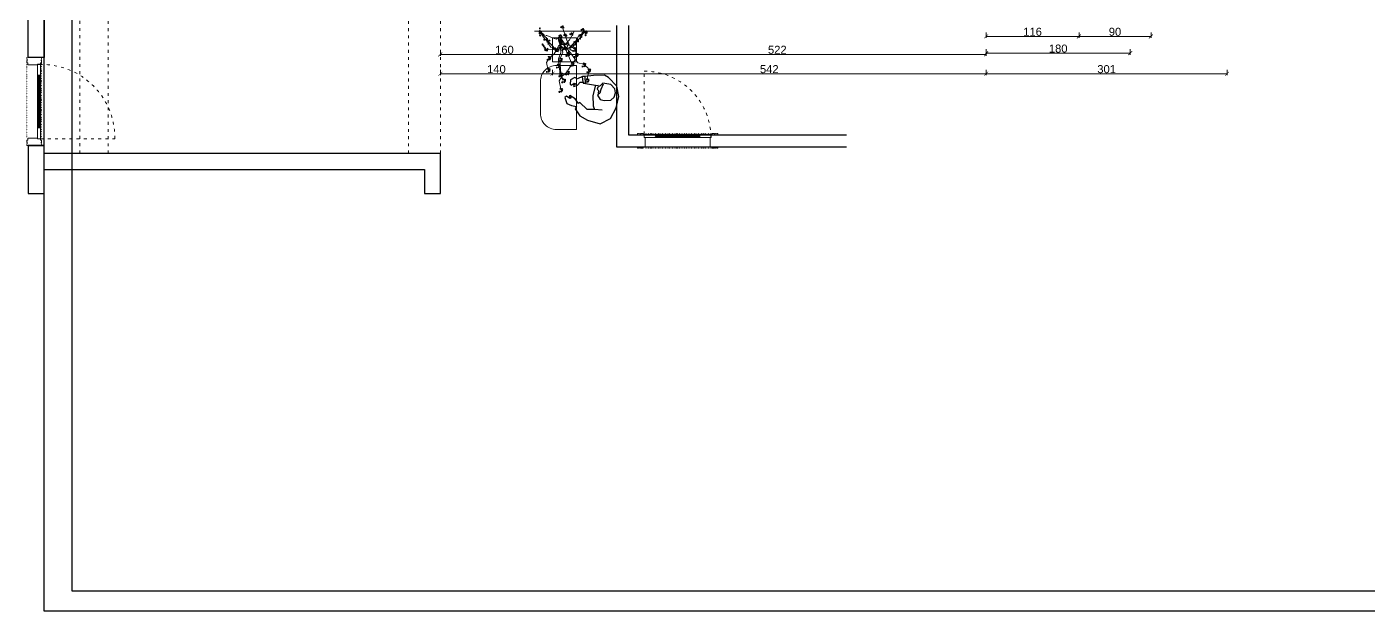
# Model space of a CAD drawing. Header units: inches. Extents: x -48537 to -45698, y 42532 to 44572.
# Drawn here: x -48489 to -46813, y 42532 to 43263 of the extents above; entities that cross this region are included whole.
import ezdxf

# ---------------------------------------------------------------- set-up
doc = ezdxf.new("R2010")
doc.units = ezdxf.units.IN
doc.linetypes.add('ACAD_ISO03W100', pattern=[30, 12, -18])
doc.linetypes.add('DOT', pattern=[6.35, 0, -6.35])
for name, color, linetype, lineweight in [('A-DUVAR 0.50', 40, 'Continuous', 50), ('A-KAPI A DOGR 0.09', 135, 'Continuous', 9), ('A-KAPI A DOGR 0.13', 73, 'Continuous', 13), ('A-KAPI A DOGR 0.20', 46, 'Continuous', 20), ('A-KAPI NOKT', 35, 'DOT', 9), ('Auto-AhsapMobilya', 34, 'Continuous', 20), ('Auto-Duvar', 193, 'Continuous', 25), ('Auto-Silik', 251, 'Continuous', 5), ('Auto-Silik_Cizgiler', 47, 'Continuous', 9), ('Auto-SilikCizgiler', 251, 'Continuous', 9), ('Auto-Tefris', 32, 'Continuous', 9), ('Auto-Yazi', 7, 'Continuous', 20)]:
    doc.layers.add(name, color=color, linetype=linetype, lineweight=lineweight)
doc.layers.add('S2000-025 Antet', color=7, linetype='Continuous')
doc.layers.add('tefriş - ince', color=9, linetype='Continuous')
doc.styles.get("Standard").update_dxf_attribs({"font": 'arial.ttf'})
doc.linetypes.add('BATTING', pattern='A,0.00254,-2.54,[134,ltypeshp.shx,S=2.54,R=0,X=-2.54,Y=0],-5.08,[134,ltypeshp.shx,S=2.54,R=180,X=2.54,Y=0],-2.54', length=10.16254)
doc.dimstyles.new('ölçü 1_50', dxfattribs={"dimtxt": 10, "dimasz": 5, "dimexe": 2, "dimexo": 5, "dimtad": 1, "dimdec": 0, "dimtxsty": 'Standard', "dimblk": 'ARCHTICK', "dimcen": 2.5, "dimclrd": 256, "dimclre": 256, "dimclrt": 256, "dimadec": 0, "dimazin": 0, "dimtfac": 1, "dimtdec": 0, "dimtmove": 0, "dimatfit": 3, "dimldrblk": 'ARCHTICK', "dimfxl": 1, "dimlwd": -1, "dimlwe": -1, "dimarcsym": 0})

# ---------------------------------------------------------------- blocks, each defined once
blk = doc.blocks.new('39')
at = {"layer": 'Auto-SilikCizgiler'}
for p, q in [((-12, 0), (-9, 0)), ((-11, 10), (-11, 7)), ((-10, 7), (-11, 10)), ((-11, 7), (-10, 5)), ((-5, 5), (-10, 7)), ((-10, 5), (-8, 4)), ((-9, 0), (-6, 0)), ((-8, 4), (-7, 4)), ((-7, 4), (-6, 2)), ((0, 0), (-7, -2)), ((-6, 10), (-5, 9)), ((-4, 10), (-6, 10)), ((-6, 2), (-4, 0)), ((-6, 0), (0, 0)), ((-5, 9), (-4, 7)), ((-3, 1), (-5, 5)), ((0, 0), (-5, -1)), ((-3, 8), (-4, 10)), ((-4, 7), (-3, 4)), ((-4, 0), (0, 0)), ((-2, 4), (-3, 8)), ((-3, 4), (0, 0)), ((0, 0), (-3, 1)), ((-3, -1), (0, 0)), ((0, 0), (-2, 4)), ((1, 15), (-1, 13)), ((-1, 13), (-1, 10)), ((-1, 10), (-1, 5)), ((-1, 5), (0, 2)), ((0, 0), (-1, -2)), ((0, 10), (1, 12)), ((1, 9), (0, 10)), ((7, 2), (0, 0)), ((0, 0), (4, 2)), ((0, 2), (0, 0)), ((0, 0), (2, 2)), ((6, -1), (0, 0)), ((0, 0), (6, 0)), ((0, 0), (1, -3)), ((0, -3), (0, 0)), ((1, 12), (1, 15)), ((2, 6), (1, 9)), ((2, 2), (2, 6)), ((4, 2), (6, 5)), ((6, 5), (8, 7)), ((6, 0), (10, 2)), ((9, 0), (6, -1)), ((10, 4), (7, 2)), ((8, 7), (10, 7)), ((13, 0), (9, 0)), ((10, 7), (10, 6)), ((10, 6), (10, 4)), ((10, 2), (14, 2)), ((15, 2), (13, 0)), ((14, 2), (15, 2)), ((-12, -6), (-13, -8)), ((-13, -8), (-11, -7)), ((-13, -8), (-13, -8)), ((-10, -1), (-12, 0)), ((-10, -4), (-12, -6)), ((-11, -7), (-7, -6)), ((-5, -1), (-10, -1)), ((-7, -2), (-10, -3)), ((-10, -3), (-10, -4)), ((-7, -6), (-6, -4)), ((-7, -13), (-6, -10)), ((-6, -12), (-7, -13)), ((-6, -4), (-3, -1)), ((-5, -5), (-6, -6)), ((-6, -6), (-5, -6)), ((-6, -10), (-5, -8)), ((-5, -10), (-6, -12)), ((-2, -3), (-5, -5)), ((-5, -6), (-2, -5)), ((-5, -8), (-3, -6)), ((-2, -8), (-5, -10)), ((-3, -6), (-1, -5)), ((-1, -2), (-2, -3)), ((-2, -5), (-1, -4)), ((1, -5), (-2, -8)), ((-1, -5), (1, -3)), ((-1, -4), (0, -3)), ((0, -1), (3, -3)), ((1, -3), (0, -1)), ((1, -3), (1, -5)), ((2, -6), (1, -4)), ((3, -9), (2, -6)), ((3, -3), (5, -6)), ((4, -11), (3, -9)), ((6, -13), (4, -11)), ((5, -6), (6, -10)), ((6, -10), (6, -13))]:
    blk.add_line(p, q, dxfattribs=at)
blk = doc.blocks.new('KJKJK')
at = {"layer": 'Auto-Silik_Cizgiler', "elevation": -25.3}
for points in [[(45042.7, -37852.1), (45047.8, -37872.8), (45058.6, -37880.2), (45075.2, -37884.5), (45088.8, -37894), (45096, -37899.8), (45097.3, -37955.6), (45105.9, -37922.4), (45107.7, -37912), (45111.7, -37894.8), (45122.8, -37885.2), (45129.3, -37871.5), (45127.4, -37861.8), (45123.5, -37856.5), (45118.1, -37850.2), (45116, -37845.9), (45111, -37843.9)], [(45091.5, -37955.8), (45087.9, -37935.9), (45072.3, -37922.2), (45059.4, -37887.7), (45057.8, -37870.1), (45055.9, -37885.8), (45057.3, -37887.9), (45067, -37919.4), (45070, -37925.2), (45082.6, -37937.5), (45086, -37947.9), (45089.5, -37954.9), (45089.8, -37965.9), (45091, -37970.8), (45091.8, -37972.5), (45094.3, -37976.3)], [(45033, -37909.6), (45038.2, -37930.2), (45048.9, -37937.6), (45065.5, -37941.9), (45079.1, -37951.5), (45086.3, -37957.2), (45098.3, -37936.6), (45096.2, -37979.8), (45098, -37969.5), (45102, -37952.2), (45113.1, -37942.7), (45119.6, -37928.9), (45117.7, -37919.2), (45113.8, -37913.9), (45108.4, -37907.7), (45106.3, -37903.3), (45101.3, -37901.3)], [(45047.9, -37977.5), (45051.4, -37961.3), (45070.5, -37950.7), (45070.3, -37953.8), (45068.2, -37958.3), (45065.1, -37961.5), (45063.8, -37967.7), (45063, -37972.1), (45062.9, -37978.6), (45059.9, -37988.7), (45056.6, -38006.4), (45054.6, -38009.4), (45056.8, -38009.3), (45057.7, -38007.1), (45058.1, -38005.6), (45058.9, -38004.5), (45060.4, -37999), (45060.6, -37996.6), (45064.8, -37988.5), (45064.8, -37982.7), (45066.2, -37974.3), (45070.1, -37962.9), (45071.8, -37957.3), (45074, -37952.7), (45074.8, -37951.7), (45076, -37949.7), (45077.5, -37948.5), (45079.9, -37946.9), (45085.3, -37943.2), (45089.8, -37941.3), (45095.5, -37941.4), (45097.8, -37942.2), (45101.9, -37940.4), (45102.8, -37941.4), (45106, -37947.3), (45109.6, -37947.6), (45113.4, -37992.2)], [(45092.6, -37975.7), (45095.3, -37975.1), (45097, -37975.3), (45098.3, -37975.2), (45093.9, -37974.8), (45089.3, -37974.5), (45086.9, -37974.3), (45082.1, -37978.1), (45068.2, -37993.7), (45066, -37994.6)]]:
    blk.add_lwpolyline(points, dxfattribs=at)
at = {"layer": 'Auto-Silik_Cizgiler'}
blk.add_lwpolyline([(45118.8, -37924.7), (45113.4, -37927.7), (45109.5, -37932.3), (45107, -37935.6), (45109.5, -37937.4), (45114.3, -37938.5), (45118.7, -37938.2), (45124.4, -37941.1), (45128.3, -37943.2), (45133.5, -37947.2), (45143.2, -37951.2), (45159, -37959.8), (45162.7, -37960.1), (45161.2, -37961.8), (45158.9, -37961.1), (45157.5, -37960.5), (45156.1, -37960.4), (45150.8, -37958.1), (45148.9, -37956.8), (45139.9, -37954.9), (45135.4, -37951.2), (45128, -37947), (45116.6, -37942.9), (45111.3, -37940.8), (45106.3, -37939.5), (45105.1, -37939.6), (45102.7, -37939.2), (45100.9, -37939.6), (45098.1, -37940.5), (45091.8, -37942.4), (45092.5, -37947.5), (45090.4, -37952.5), (45088.7, -37955.9), (45089.8, -37957.8), (45088.1, -37958.7), (45102, -37952.2), (45117.1, -37958), (45137, -37973.1)], dxfattribs=at)
at = {"layer": 'Auto-Silik_Cizgiler', "xscale": 0.1296, "yscale": 0.1296, "zscale": 0.1296}
for p, rotation in [((45035.8, -37846.7), 356.7422745732944), ((45040.9, -37845.5), 356.7422745732944), ((45041.7, -37852.5), 356.7422745732944), ((45043.1, -37846.7), 356.7422745732944), ((45045, -37849.9), 356.7422745732944), ((45108.9, -37840.5, -25.3), 356.7422745732944), ((45114, -37839.3, -25.3), 356.7422745732944), ((45114.8, -37846.3, -25.3), 356.7422745732944), ((45116.2, -37840.5, -25.3), 356.7422745732944), ((45118.2, -37843.7, -25.3), 356.7422745732944), ((45052.8, -37883.5, -25.3), 356.7422745732944), ((45053.3, -37865.7, -25.3), 356.7422745732944), ((45057.9, -37882.3, -25.3), 356.7422745732944), ((45058.4, -37864.5, -25.3), 356.7422745732944), ((45059.2, -37871.5, -25.3), 356.7422745732944), ((45060, -37883.5, -25.3), 356.7422745732944), ((45060.5, -37865.7, -25.3), 356.7422745732944), ((45062, -37886.7, -25.3), 356.7422745732944), ((45062.5, -37868.9, -25.3), 356.7422745732944), ((45070.6, -37880.1, -25.3), 356.7422745732944), ((45075.8, -37878.9, -25.3), 356.7422745732944), ((45076.6, -37885.9, -25.3), 356.7422745732944), ((45077.9, -37880.1, -25.3), 356.7422745732944), ((45079.9, -37883.3, -25.3), 356.7422745732944), ((45118.2, -37880.9, -25.3), 356.7422745732944), ((45123.3, -37879.7, -25.3), 356.7422745732944), ((45123.8, -37862.3, -25.3), 356.7422745732944), ((45124.2, -37886.6, -25.3), 356.7422745732944), ((45125.5, -37880.9, -25.3), 356.7422745732944), ((45127.5, -37884, -25.3), 356.7422745732944), ((45128.9, -37861.1, -25.3), 356.7422745732944), ((45129.7, -37868, -25.3), 356.7422745732944), ((45131.1, -37862.3, -25.3), 356.7422745732944), ((45133, -37865.4, -25.3), 356.7422745732944), ((45028.4, -37907.4, -25.3), 356.7422745732944), ((45033.6, -37906.2, -25.3), 356.7422745732944), ((45034.4, -37913.1, -25.3), 356.7422745732944), ((45035.7, -37907.4, -25.3), 356.7422745732944), ((45037.7, -37910.5, -25.3), 356.7422745732944), ((45056.6, -37906.7, -25.3), 356.7422745732944), ((45058.7, -37889.3, -25.3), 356.7422745732944), ((45061.7, -37905.5, -25.3), 356.7422745732944), ((45062.5, -37912.4, -25.3), 356.7422745732944), ((45063.9, -37906.7, -25.3), 356.7422745732944), ((45065.8, -37909.9, -25.3), 356.7422745732944), ((45068.7, -37918.8, -25.3), 356.7422745732944), ((45073.9, -37917.6, -25.3), 356.7422745732944), ((45076, -37918.8, -25.3), 356.7422745732944), ((45078, -37921.9, -25.3), 356.7422745732944), ((45091.2, -37895.3, -25.3), 356.7422745732944), ((45096.4, -37894.1, -25.3), 356.7422745732944), ((45097.2, -37901, -25.3), 356.7422745732944), ((45097.2, -37922.2, -25.3), 356.7422745732944), ((45098.5, -37895.3, -25.3), 356.7422745732944), ((45100.5, -37898.4, -25.3), 356.7422745732944), ((45111.2, -37912.2, -25.3), 356.7422745732944), ((45116.3, -37911, -25.3), 356.7422745732944), ((45117.2, -37917.9, -25.3), 356.7422745732944), ((45118.5, -37912.2, -25.3), 356.7422745732944), ((45120.5, -37915.4, -25.3), 356.7422745732944), ((45043.8, -37935.2), 356.7422745732944), ((45048.9, -37934), 356.7422745732944), ((45049.7, -37941), 356.7422745732944), ((45051.1, -37935.2), 356.7422745732944), ((45052.9, -37957.7, -25.3), 86.66096350184166), ((45053, -37938.4), 356.7422745732944), ((45072.9, -37948.2, -25.3), 86.66096350184166), ((45072.9, -37953.7, -25.3), 86.66096350184166), ((45074.1, -37946, -25.3), 86.66096350184166), ((45074.1, -37953.3, -25.3), 86.66096350184166), ((45074.7, -37924.5, -25.3), 356.7422745732944), ((45077.2, -37944.1, -25.3), 86.66096350184166), ((45079.8, -37947.4, -25.3), 86.66096350184166), ((45084.5, -37950.8, -25.3), 86.66096350184166), ((45085.7, -37948.6, -25.3), 86.66096350184166), ((45089, -37953, -25.3), 57.80661504840518), ((45091.6, -37958.6, -25.3), 317.8832189276011), ((45092.1, -37923.4, -25.3), 356.7422745732944), ((45094.9, -37944.3, -25.3), 317.8832189276011), ((45098, -37929.1, -25.3), 356.7422745732944), ((45099.1, -37944.4, -25.3), 317.8832189276011), ((45099.6, -37940.7, -25.3), 317.8832189276011), ((45099.4, -37923.4, -25.3), 356.7422745732944), ((45101.3, -37926.5, -25.3), 356.7422745732944), ((45105.6, -37952.7, -25.3), 317.8832189276011), ((45109.7, -37952.7, -25.3), 317.8832189276011), ((45110.2, -37949, -25.3), 317.8832189276011), ((45113.4, -37927.9, -25.3), 356.7422745732944), ((45118.6, -37926.7, -25.3), 356.7422745732944), ((45119.4, -37933.7, -25.3), 356.7422745732944), ((45120.1, -37941.9, -25.3), 356.7422745732944), ((45120.7, -37927.9, -25.3), 356.7422745732944), ((45122.7, -37931.1, -25.3), 356.7422745732944), ((45125.2, -37940.7, -25.3), 356.7422745732944), ((45126, -37947.6, -25.3), 356.7422745732944), ((45127.3, -37941.9, -25.3), 356.7422745732944), ((45129.3, -37945, -25.3), 356.7422745732944), ((45135.6, -37945.2), 317.8832189276011), ((45136.1, -37951.2), 317.8832189276011), ((45136.6, -37947.5), 317.8832189276011), ((45143.6, -37949.6), 317.8832189276011), ((45144.6, -37957.8), 317.8832189276011), ((45148.3, -37951.9), 317.8832189276011), ((45148.8, -37957.8), 317.8832189276011), ((45149.2, -37954.1), 317.8832189276011), ((45160.1, -37951.7), 317.8832189276011), ((45163.2, -37955.2, -25.3), 356.7422745732944), ((45165.8, -37956.3), 317.8832189276011), ((45048.5, -37961.8, -25.3), 86.66096350184166), ((45048.5, -37976.7, -25.3), 86.66096350184166), ((45049.7, -37959.6, -25.3), 86.66096350184166), ((45049.7, -37966.9, -25.3), 86.66096350184166), ((45049.7, -37971.6, -25.3), 86.66096350184166), ((45055.4, -37961, -25.3), 86.66096350184166), ((45057.8, -37986.1, -25.3), 86.66096350184166), ((45063, -37977.6, -25.3), 86.66096350184166), ((45063.4, -37972.1, -25.3), 86.66096350184166), ((45064.8, -37984.9, -25.3), 86.66096350184166), ((45069.1, -37978.3, -25.3), 86.66096350184166), ((45091.6, -37960.5, -25.3), 96.66567069409844), ((45092.7, -37966.8, -25.3), 317.8832189276011), ((45092.4, -37962.2, -25.3), 356.7422745732944), ((45095.9, -37970.7, -25.3), 317.8832189276011), ((45095.7, -37959.6, -25.3), 356.7422745732944), ((45096.4, -37960.9, -25.3), 317.8832189276011), ((45096.8, -37966.9, -25.3), 317.8832189276011), ((45097, -37978.9, -25.3), 317.8832189276011), ((45097.3, -37963.2, -25.3), 317.8832189276011), ((45100.7, -37973, -25.3), 317.8832189276011), ((45101.2, -37979, -25.3), 317.8832189276011), ((45101.6, -37975.3, -25.3), 317.8832189276011), ((45109.6, -37975.1, -25.3), 317.8832189276011), ((45113.8, -37975.2, -25.3), 317.8832189276011), ((45114.2, -37971.5, -25.3), 317.8832189276011), ((45125.1, -37970.7), 317.8832189276011), ((45129.3, -37970.8), 317.8832189276011), ((45129.7, -37967.1), 317.8832189276011), ((45155.6, -37960.5, 25.3), 317.8832189276011), ((45156.7, -37968.7, 25.3), 317.8832189276011), ((45160.4, -37962.8, 25.3), 317.8832189276011), ((45160.9, -37968.8, 25.3), 317.8832189276011), ((45161.1, -37959.9), 317.8832189276011), ((45161.3, -37965.1, 25.3), 317.8832189276011), ((45165.3, -37960), 317.8832189276011), ((45052.6, -38000.5), 86.66096350184166), ((45053.7, -38006.2, -25.3), 86.66096350184166), ((45055.2, -38010.8, -25.3), 86.66096350184166), ((45056.8, -38011.5, -25.3), 86.66096350184166), ((45058.5, -38007.3, -25.3), 86.66096350184166), ((45059.8, -38017.6), 86.66096350184166), ((45060, -38001.2, -25.3), 86.66096350184166), ((45061.3, -37997.6, -25.3), 86.66096350184166), ((45111.5, -37997.4, -25.3), 317.8832189276011), ((45115.7, -37997.5, -25.3), 317.8832189276011), ((45116.1, -37993.8, -25.3), 317.8832189276011)]:
    blk.add_blockref('39', p, dxfattribs=dict(at, rotation=rotation))
blk = doc.blocks.new('KŞKLŞ')
at = {"layer": 'tefriş - ince'}
for p, q in [((25415.3, -39871.6), (25402.3, -39875.1)), ((25421.1, -39872.8), (25415.3, -39871.6)), ((25433.9, -39880.8), (25421.1, -39872.8)), ((25380.3, -39883.6), (25375.6, -39887.7)), ((25375.6, -39887.7), (25376.6, -39893.1)), ((25383.9, -39884.1), (25380.3, -39883.6)), ((25389.3, -39880), (25383.9, -39884.1)), ((25385.8, -39891.9), (25388.1, -39887.4)), ((25388.1, -39887.4), (25391.5, -39886.4)), ((25391.5, -39886.4), (25389.1, -39879.8)), ((25392.5, -39879), (25389.3, -39880)), ((25391.5, -39886.4), (25391.9, -39887.6)), ((25391.9, -39887.6), (25394.9, -39886.8)), ((25402.3, -39875.1), (25392.5, -39879)), ((25394.7, -39887), (25392.5, -39879.2)), ((25394.9, -39886.8), (25395.1, -39887.5)), ((25395.1, -39887.5), (25407.6, -39886.3)), ((25407.6, -39886.3), (25407.7, -39899.6)), ((25407.8, -39886.5), (25411.3, -39885.5)), ((25411.1, -39887.8), (25410.9, -39890.5)), ((25410.9, -39890.5), (25412.9, -39891.9)), ((25413.4, -39885.8), (25411.1, -39887.8)), ((25415.8, -39881.6), (25413.4, -39885.8)), ((25416.6, -39882.9), (25415.2, -39889.8)), ((25415.2, -39889.8), (25415.5, -39894.7)), ((25426, -39880.8), (25415.8, -39881.6)), ((25432.1, -39884.7), (25426, -39880.8)), ((25434.1, -39889.5), (25432.1, -39884.7)), ((25433.7, -39894.9), (25434.1, -39889.5)), ((25439.3, -39892.8), (25433.9, -39880.8)), ((25376.6, -39893.1), (25378.3, -39893.9)), ((25378.3, -39893.9), (25381.1, -39890.7)), ((25379.7, -39906.9), (25379.3, -39908.3)), ((25387.3, -39909.1), (25379.7, -39906.9)), ((25381.1, -39890.7), (25383.4, -39890.8)), ((25383.4, -39890.8), (25381.1, -39893.4)), ((25381.1, -39893.4), (25381.8, -39894.5)), ((25381.8, -39894.5), (25385.8, -39891.9)), ((25407.7, -39899.6), (25411, -39912.1)), ((25412.9, -39891.9), (25413.3, -39895.6)), ((25414.1, -39896.1), (25413.1, -39897.9)), ((25413.1, -39897.9), (25417.9, -39902.3)), ((25415.5, -39894.7), (25414.1, -39896.1)), ((25417.9, -39902.3), (25422.8, -39902)), ((25422.8, -39902), (25430.8, -39899.6)), ((25430.8, -39899.6), (25433.7, -39894.9)), ((25435.9, -39922), (25439.6, -39907.2)), ((25439.6, -39907.2), (25439.3, -39892.8)), ((25375.7, -39908.5), (25374.5, -39910.9)), ((25374.5, -39910.9), (25378.7, -39917.2)), ((25380.5, -39910.3), (25375.7, -39908.5)), ((25378.7, -39917.2), (25385, -39918.5)), ((25379.3, -39908.3), (25382, -39909)), ((25382, -39909), (25380.5, -39910.3)), ((25385, -39918.5), (25391.3, -39917.9)), ((25392.7, -39913.6), (25387.3, -39909.1)), ((25391.3, -39917.9), (25390.3, -39921.2)), ((25390.3, -39921.2), (25398.4, -39928.4)), ((25393.9, -39912.2), (25392.7, -39913.6)), ((25405.1, -39918.3), (25393.9, -39912.2)), ((25413.9, -39916), (25405.1, -39918.3)), ((25411, -39912.1), (25413.9, -39916)), ((25413.9, -39915.7), (25423.2, -39914.3)), ((25425.1, -39931.6), (25435.9, -39922)), ((25398.4, -39928.4), (25408.6, -39931.2)), ((25408.6, -39931.2), (25425.1, -39931.6))]:
    blk.add_line(p, q, dxfattribs=at)
blk = doc.blocks.new('hjuk6')
at = {"layer": 'A-KAPI A DOGR 0.09'}
for points in [[(-35176.8, 66985.2), (-35116.8, 66985.2)], [(-35176.8, 66981.2), (-35116.4, 66981.2)]]:
    blk.add_lwpolyline(points, dxfattribs=at)
at = {"layer": 'A-KAPI A DOGR 0.13'}
for points in [[(-35175.3, 66985.2), (-35186.8, 66985.2), (-35186.8, 66981.2), (-35175.3, 66981.2)], [(-35169.2, 66983.8), (-35169.2, 66983.6), (-35173.2, 66983.6)], [(-35169.2, 66982.5), (-35169.2, 66982.7), (-35173.2, 66982.7)], [(-35121.6, 66983.6), (-35121.6, 66983.8), (-35169.2, 66983.8)], [(-35121.6, 66982.7), (-35121.6, 66982.5), (-35169.2, 66982.5)], [(-35117.6, 66983.6), (-35121.6, 66983.6)], [(-35117.6, 66982.7), (-35121.6, 66982.7)], [(-35115.5, 66985.2), (-35103.7, 66985.2), (-35103.7, 66981.2), (-35115.5, 66981.2)]]:
    blk.add_lwpolyline(points, dxfattribs=at)
for points in [[(-35175.3, 66985.2, -0.358492), (-35175, 66985, 0.345519), (-35174.4, 66984.9, -0.39009), (-35173.7, 66984.7, 0.249206), (-35173.5, 66984.5, -0.02009), (-35173.5, 66984.5)], [(-35175.3, 66981.2, 0.358492), (-35175, 66981.3, -0.345519), (-35174.4, 66981.4, 0.39009), (-35173.7, 66981.7, -0.249206), (-35173.5, 66981.8, 0.02009), (-35173.5, 66981.8)], [(-35173.5, 66984.5, -0.367275), (-35173.3, 66984.4, -0.496975)], [(-35173.5, 66981.8, 0.367275), (-35173.3, 66982, 0.496975)], [(-35173.3, 66984.4), (-35173.3, 66983.7, 0.512658), (-35173.2, 66983.6)], [(-35173.3, 66982), (-35173.3, 66982.6, -0.512658), (-35173.2, 66982.7)], [(-35117.5, 66984.4), (-35117.5, 66983.7, -0.512658), (-35117.6, 66983.6)], [(-35117.5, 66982), (-35117.5, 66982.6, 0.512658), (-35117.6, 66982.7)], [(-35117.3, 66984.5, 0.367275), (-35117.5, 66984.4, 0.496975)], [(-35117.3, 66981.8, -0.367275), (-35117.5, 66982, -0.496975)], [(-35115.5, 66985.2, 0.358492), (-35115.8, 66985, -0.345519), (-35116.4, 66984.9, 0.39009), (-35117.1, 66984.7, -0.249206), (-35117.3, 66984.5, 0.02009), (-35117.3, 66984.5)], [(-35115.5, 66981.2, -0.358492), (-35115.8, 66981.3, 0.345519), (-35116.4, 66981.4, -0.39009), (-35117.1, 66981.7, 0.249206), (-35117.3, 66981.8, -0.02009), (-35117.3, 66981.8)]]:
    blk.add_lwpolyline(points, format="xyb", dxfattribs=at)
at = {"layer": 'A-KAPI A DOGR 0.20'}
for points in [[(-35195.4, 66986.2, -0.441019), (-35195.3, 66986.3), (-35194.4, 66986.3, -0.237138), (-35194.2, 66986.3, 0.374201), (-35192.5, 66986.2, -0.132642), (-35192.4, 66986.2), (-35192.3, 66986.2, -0.41446), (-35192.2, 66986.2, 0.383371), (-35192, 66985.9, 0.155896), (-35191.7, 66985.9, 0.0157), (-35191.3, 66986.1, -0.035668), (-35190.7, 66986.4, -0.075404), (-35190.5, 66986.4, -0.050432), (-35188.6, 66986.2, -0.285097), (-35188.6, 66986.2)], [(-35095.4, 66986.2, 0.441019), (-35095.5, 66986.3), (-35096.4, 66986.3, 0.237138), (-35096.6, 66986.3, -0.374201), (-35098.3, 66986.2, 0.132642), (-35098.4, 66986.2), (-35098.5, 66986.2, 0.41446), (-35098.6, 66986.2, -0.383371), (-35098.7, 66985.9, -0.155896), (-35099.1, 66985.9, -0.0157), (-35099.5, 66986.1, 0.035668), (-35100.1, 66986.4, 0.075404), (-35100.2, 66986.4, 0.050432), (-35102.1, 66986.2, 0.285097), (-35102.2, 66986.2)], [(-35195.4, 66968.2, 0.441019), (-35195.3, 66968), (-35194.4, 66968, 0.237138), (-35194.2, 66968.1, -0.374201), (-35192.5, 66968.2, 0.132642), (-35192.4, 66968.1), (-35192.3, 66968.1, 0.41446), (-35192.2, 66968.2, -0.383371), (-35192, 66968.5, -0.155896), (-35191.7, 66968.4, -0.0157), (-35191.3, 66968.2, 0.035668), (-35190.7, 66968, 0.075404), (-35190.5, 66967.9, 0.050432), (-35188.6, 66968.2, 0.285097), (-35188.6, 66968.2)], [(-35095.4, 66968.2, -0.441019), (-35095.5, 66968), (-35096.4, 66968, -0.237138), (-35096.6, 66968.1, 0.374201), (-35098.3, 66968.2, -0.132642), (-35098.4, 66968.1), (-35098.5, 66968.1, -0.41446), (-35098.6, 66968.2, 0.383371), (-35098.7, 66968.5, 0.155896), (-35099.1, 66968.4, 0.0157), (-35099.5, 66968.2, -0.035668), (-35100.1, 66968, -0.075404), (-35100.2, 66967.9, -0.050432), (-35102.1, 66968.2, -0.285097), (-35102.2, 66968.2)]]:
    blk.add_lwpolyline(points, format="xyb", dxfattribs=at)
for points in [[(-35195.4, 66986.2), (-35195.4, 66984.7)], [(-35188.6, 66968.2), (-35188.6, 66969.2), (-35186.1, 66969.2), (-35186.1, 66981.2), (-35187.1, 66981.2), (-35187.1, 66985.2), (-35188.6, 66985.2), (-35188.6, 66986.2)], [(-35102.2, 66968.2), (-35102.2, 66969.2), (-35104.7, 66969.2), (-35104.7, 66981.2), (-35103.7, 66981.2), (-35103.7, 66985.2), (-35102.2, 66985.2), (-35102.2, 66986.2)], [(-35095.4, 66986.2), (-35095.4, 66984.7)], [(-35195.4, 66968.2), (-35195.4, 66969.7)], [(-35095.4, 66968.2), (-35095.4, 66969.7)]]:
    blk.add_lwpolyline(points, dxfattribs=at)
at = {"layer": 'A-KAPI NOKT', "linetype": 'ACAD_ISO03W100', "ltscale": 0.3}
blk.add_line((-35103.7, 66985.2), (-35103.7, 67064.3), dxfattribs=at)
at = {"layer": 'A-KAPI NOKT', "ltscale": 0.09}
for points in [[(-35187.8, 66986.2), (-35105, 66986.2)], [(-35187.8, 66968.2), (-35105, 66968.2)]]:
    blk.add_lwpolyline(points, dxfattribs=at)
at = {"layer": 'A-KAPI NOKT', "linetype": 'ACAD_ISO03W100', "ltscale": 0.3}
blk.add_arc((-35103.6, 66981), 83.3, 90.048, 177.1277, dxfattribs=at)
blk = doc.blocks.new('_ARCHTICK')
at = {"color": 0, "linetype": 'ByBlock', "const_width": 0.15}
blk.add_lwpolyline([(-0.5, -0.5), (0.5, 0.5)], dxfattribs=at)
blk = doc.blocks.new('*D40')
at = {"layer": 'Auto-AhsapMobilya', "transparency": 16777216}
for p, q in [((-47290.7, 43209.3), (-47290.7, 43202.3)), ((-46989.7, 43209.3), (-46989.7, 43202.3)), ((-47290.7, 43204.3), (-46989.7, 43204.3))]:
    blk.add_line(p, q, dxfattribs=at)
at = {"layer": 'DEFPOINTS', "color": 0, "linetype": 'Continuous', "transparency": 16777216}
for p in [(-47290.7, 43253.7), (-46989.7, 43253.7), (-46989.7, 43204.3)]:
    blk.add_point(p, dxfattribs=at)
at = {"layer": 'Auto-AhsapMobilya', "linetype": 'Continuous', "transparency": 16777216, "xscale": 5, "yscale": 5, "zscale": 5, "rotation": 180}
blk.add_blockref('_ARCHTICK', (-47290.7, 43204.3), dxfattribs=at)
at = {"layer": 'Auto-AhsapMobilya', "linetype": 'Continuous', "transparency": 16777216, "xscale": 5, "yscale": 5, "zscale": 5}
blk.add_blockref('_ARCHTICK', (-46989.7, 43204.3), dxfattribs=at)
at = {"layer": 'Auto-AhsapMobilya', "linetype": 'Continuous', "transparency": 16777216, "insert": (-47140.2, 43210), "char_height": 10, "attachment_point": 5}
blk.add_mtext('301', dxfattribs=at)
blk = doc.blocks.new('*D32')
at = {"layer": 'Auto-AhsapMobilya', "transparency": 16777216}
for p, q in [((-47290.7, 43235), (-47290.7, 43228)), ((-47290.7, 43230), (-47110.7, 43230)), ((-47110.7, 43235), (-47110.7, 43228))]:
    blk.add_line(p, q, dxfattribs=at)
at = {"layer": 'DEFPOINTS', "color": 0, "linetype": 'Continuous', "transparency": 16777216}
for p in [(-47290.7, 43258.4), (-47110.7, 43258.4), (-47110.7, 43230)]:
    blk.add_point(p, dxfattribs=at)
at = {"layer": 'Auto-AhsapMobilya', "linetype": 'Continuous', "transparency": 16777216, "xscale": 5, "yscale": 5, "zscale": 5, "rotation": 180}
blk.add_blockref('_ARCHTICK', (-47290.7, 43230), dxfattribs=at)
at = {"layer": 'Auto-AhsapMobilya', "linetype": 'Continuous', "transparency": 16777216, "xscale": 5, "yscale": 5, "zscale": 5}
blk.add_blockref('_ARCHTICK', (-47110.7, 43230), dxfattribs=at)
at = {"layer": 'Auto-AhsapMobilya', "linetype": 'Continuous', "transparency": 16777216, "insert": (-47200.7, 43235.7), "char_height": 10, "attachment_point": 5}
blk.add_mtext('180', dxfattribs=at)
blk = doc.blocks.new('*D33')
at = {"layer": 'Auto-AhsapMobilya', "transparency": 16777216}
for p, q in [((-47290.7, 43256), (-47290.7, 43249)), ((-47290.7, 43251), (-47174.7, 43251)), ((-47174.7, 43256), (-47174.7, 43249))]:
    blk.add_line(p, q, dxfattribs=at)
at = {"layer": 'DEFPOINTS', "color": 0, "linetype": 'Continuous', "transparency": 16777216}
for p in [(-47290.7, 43267.3), (-47174.7, 43267.3), (-47174.7, 43251)]:
    blk.add_point(p, dxfattribs=at)
at = {"layer": 'Auto-AhsapMobilya', "linetype": 'Continuous', "transparency": 16777216, "xscale": 5, "yscale": 5, "zscale": 5, "rotation": 180}
blk.add_blockref('_ARCHTICK', (-47290.7, 43251), dxfattribs=at)
at = {"layer": 'Auto-AhsapMobilya', "linetype": 'Continuous', "transparency": 16777216, "xscale": 5, "yscale": 5, "zscale": 5}
blk.add_blockref('_ARCHTICK', (-47174.7, 43251), dxfattribs=at)
at = {"layer": 'Auto-AhsapMobilya', "linetype": 'Continuous', "transparency": 16777216, "insert": (-47232.7, 43256.7), "char_height": 10, "attachment_point": 5}
blk.add_mtext('116', dxfattribs=at)
blk = doc.blocks.new('*D34')
at = {"layer": 'Auto-AhsapMobilya', "transparency": 16777216}
for p, q in [((-47174.7, 43256), (-47174.7, 43249)), ((-47174.7, 43251), (-47084.7, 43251)), ((-47084.7, 43256), (-47084.7, 43249))]:
    blk.add_line(p, q, dxfattribs=at)
at = {"layer": 'DEFPOINTS', "color": 0, "linetype": 'Continuous', "transparency": 16777216}
for p in [(-47174.7, 43267.3), (-47084.7, 43267.3), (-47084.7, 43251)]:
    blk.add_point(p, dxfattribs=at)
at = {"layer": 'Auto-AhsapMobilya', "linetype": 'Continuous', "transparency": 16777216, "xscale": 5, "yscale": 5, "zscale": 5, "rotation": 180}
blk.add_blockref('_ARCHTICK', (-47174.7, 43251), dxfattribs=at)
at = {"layer": 'Auto-AhsapMobilya', "linetype": 'Continuous', "transparency": 16777216, "xscale": 5, "yscale": 5, "zscale": 5}
blk.add_blockref('_ARCHTICK', (-47084.7, 43251), dxfattribs=at)
at = {"layer": 'Auto-AhsapMobilya', "linetype": 'Continuous', "transparency": 16777216, "insert": (-47129.7, 43256.7), "char_height": 10, "attachment_point": 5}
blk.add_mtext('90', dxfattribs=at)
blk = doc.blocks.new('*D35')
at = {"layer": 'Auto-AhsapMobilya', "transparency": 16777216}
for p, q in [((-47832.7, 43209.3), (-47832.7, 43202.3)), ((-47290.7, 43209.3), (-47290.7, 43202.3)), ((-47290.7, 43204.3), (-47832.7, 43204.3))]:
    blk.add_line(p, q, dxfattribs=at)
at = {"layer": 'DEFPOINTS', "color": 0, "linetype": 'Continuous', "transparency": 16777216}
for p in [(-47832.7, 43254.1), (-47290.7, 43239.1), (-47832.7, 43204.3)]:
    blk.add_point(p, dxfattribs=at)
at = {"layer": 'Auto-AhsapMobilya', "linetype": 'Continuous', "transparency": 16777216, "xscale": 5, "yscale": 5, "zscale": 5, "rotation": 180}
blk.add_blockref('_ARCHTICK', (-47832.7, 43204.3), dxfattribs=at)
at = {"layer": 'Auto-AhsapMobilya', "linetype": 'Continuous', "transparency": 16777216, "xscale": 5, "yscale": 5, "zscale": 5}
blk.add_blockref('_ARCHTICK', (-47290.7, 43204.3), dxfattribs=at)
at = {"layer": 'Auto-AhsapMobilya', "linetype": 'Continuous', "transparency": 16777216, "insert": (-47561.7, 43210), "char_height": 10, "attachment_point": 5}
blk.add_mtext('542', dxfattribs=at)
blk = doc.blocks.new('*D36')
at = {"layer": 'Auto-AhsapMobilya', "transparency": 16777216}
for p, q in [((-47972.7, 43209.3), (-47972.7, 43202.3)), ((-47832.7, 43209.3), (-47832.7, 43202.3)), ((-47832.7, 43204.3), (-47972.7, 43204.3))]:
    blk.add_line(p, q, dxfattribs=at)
at = {"layer": 'DEFPOINTS', "color": 0, "linetype": 'Continuous', "transparency": 16777216}
for p in [(-47972.7, 43219.4), (-47832.7, 43219.4), (-47972.7, 43204.3)]:
    blk.add_point(p, dxfattribs=at)
at = {"layer": 'Auto-AhsapMobilya', "linetype": 'Continuous', "transparency": 16777216, "xscale": 5, "yscale": 5, "zscale": 5, "rotation": 180}
blk.add_blockref('_ARCHTICK', (-47972.7, 43204.3), dxfattribs=at)
at = {"layer": 'Auto-AhsapMobilya', "linetype": 'Continuous', "transparency": 16777216, "xscale": 5, "yscale": 5, "zscale": 5}
blk.add_blockref('_ARCHTICK', (-47832.7, 43204.3), dxfattribs=at)
at = {"layer": 'Auto-AhsapMobilya', "linetype": 'Continuous', "transparency": 16777216, "insert": (-47902.7, 43210), "char_height": 10, "attachment_point": 5}
blk.add_mtext('140', dxfattribs=at)
blk = doc.blocks.new('*D37')
at = {"layer": 'Auto-AhsapMobilya', "transparency": 16777216}
for p, q in [((-47972.7, 43233.5), (-47972.7, 43226.5)), ((-47972.7, 43228.5), (-47812.7, 43228.5)), ((-47812.7, 43233.5), (-47812.7, 43226.5))]:
    blk.add_line(p, q, dxfattribs=at)
at = {"layer": 'DEFPOINTS', "color": 0, "linetype": 'Continuous', "transparency": 16777216}
for p in [(-47972.7, 43246.4), (-47812.7, 43246.4), (-47812.7, 43228.5)]:
    blk.add_point(p, dxfattribs=at)
at = {"layer": 'Auto-AhsapMobilya', "linetype": 'Continuous', "transparency": 16777216, "xscale": 5, "yscale": 5, "zscale": 5, "rotation": 180}
blk.add_blockref('_ARCHTICK', (-47972.7, 43228.5), dxfattribs=at)
at = {"layer": 'Auto-AhsapMobilya', "linetype": 'Continuous', "transparency": 16777216, "xscale": 5, "yscale": 5, "zscale": 5}
blk.add_blockref('_ARCHTICK', (-47812.7, 43228.5), dxfattribs=at)
at = {"layer": 'Auto-AhsapMobilya', "linetype": 'Continuous', "transparency": 16777216, "insert": (-47892.7, 43234.2), "char_height": 10, "attachment_point": 5}
blk.add_mtext('160', dxfattribs=at)
blk = doc.blocks.new('*D38')
at = {"layer": 'Auto-AhsapMobilya', "transparency": 16777216}
for p, q in [((-47812.7, 43233.5), (-47812.7, 43226.5)), ((-47812.7, 43228.5), (-47290.7, 43228.5)), ((-47290.7, 43233.5), (-47290.7, 43226.5))]:
    blk.add_line(p, q, dxfattribs=at)
at = {"layer": 'DEFPOINTS', "color": 0, "linetype": 'Continuous', "transparency": 16777216}
for p in [(-47812.7, 43261.4), (-47290.7, 43246.4), (-47290.7, 43228.5)]:
    blk.add_point(p, dxfattribs=at)
at = {"layer": 'Auto-AhsapMobilya', "linetype": 'Continuous', "transparency": 16777216, "xscale": 5, "yscale": 5, "zscale": 5, "rotation": 180}
blk.add_blockref('_ARCHTICK', (-47812.7, 43228.5), dxfattribs=at)
at = {"layer": 'Auto-AhsapMobilya', "linetype": 'Continuous', "transparency": 16777216, "xscale": 5, "yscale": 5, "zscale": 5}
blk.add_blockref('_ARCHTICK', (-47290.7, 43228.5), dxfattribs=at)
at = {"layer": 'Auto-AhsapMobilya', "linetype": 'Continuous', "transparency": 16777216, "insert": (-47551.7, 43234.2), "char_height": 10, "attachment_point": 5}
blk.add_mtext('522', dxfattribs=at)

msp = doc.modelspace()

# ---------------------------------------------------------------- linework, layer by layer
msp.add_lwpolyline([(-48432.74, 44543.21), (-45707.74, 44543.21), (-45707.74, 42557.23), (-48432.74, 42557.23)], close=True)
at = {"layer": 'A-KAPI A DOGR 0.09'}
for points in [[(-48476.23, 43205.94), (-48476.23, 43135.59)], [(-48472.23, 43205.98), (-48472.23, 43136.02)]]:
    msp.add_lwpolyline(points, dxfattribs=at)
at = {"layer": 'A-KAPI A DOGR 0.13'}
for points in [[(-48472.23, 43204.5), (-48472.23, 43215.98), (-48476.23, 43215.98), (-48476.23, 43204.5)], [(-48474.86, 43198.36), (-48474.66, 43198.36), (-48474.66, 43202.36)], [(-48474.66, 43140.83), (-48474.86, 43140.83), (-48474.86, 43198.36)], [(-48473.6, 43198.36), (-48473.8, 43198.36), (-48473.8, 43202.36)], [(-48473.8, 43140.83), (-48473.6, 43140.83), (-48473.6, 43198.36)], [(-48472.23, 43134.69), (-48472.23, 43122.88), (-48476.23, 43122.88), (-48476.23, 43134.69)], [(-48474.66, 43136.83), (-48474.66, 43140.83)], [(-48473.8, 43136.83), (-48473.8, 43140.83)]]:
    msp.add_lwpolyline(points, dxfattribs=at)
for points in [[(-48476.23, 43204.5, 0.3584925), (-48476.06, 43204.22, -0.3455191), (-48475.97, 43203.62, 0.3900896), (-48475.72, 43202.92, -0.2492056), (-48475.58, 43202.72, 0.0200905), (-48475.58, 43202.69)], [(-48475.58, 43202.72, 0.367275), (-48475.43, 43202.5, 0.4969751)], [(-48475.43, 43202.5), (-48474.79, 43202.5, -0.5126579), (-48474.66, 43202.36)], [(-48473.04, 43202.5), (-48473.67, 43202.5, 0.5126579), (-48473.8, 43202.36)], [(-48472.88, 43202.72, -0.367275), (-48473.04, 43202.5, -0.4969751)], [(-48472.23, 43204.5, -0.3584925), (-48472.4, 43204.22, 0.3455191), (-48472.49, 43203.62, -0.3900896), (-48472.74, 43202.92, 0.2492056), (-48472.88, 43202.72, -0.0200905), (-48472.88, 43202.69)], [(-48476.23, 43134.69, -0.3584925), (-48476.06, 43134.97, 0.3455191), (-48475.97, 43135.57, -0.3900896), (-48475.72, 43136.27, 0.2492056), (-48475.58, 43136.47, -0.0200905), (-48475.58, 43136.47)], [(-48475.58, 43136.47, -0.367275), (-48475.43, 43136.69, -0.4969751)], [(-48475.43, 43136.69), (-48474.79, 43136.69, 0.5126579), (-48474.66, 43136.83)], [(-48473.04, 43136.69), (-48473.67, 43136.69, -0.5126579), (-48473.8, 43136.83)], [(-48472.88, 43136.47, 0.367275), (-48473.04, 43136.69, 0.4969751)], [(-48472.23, 43134.69, 0.3584925), (-48472.4, 43134.97, -0.3455191), (-48472.49, 43135.57, 0.3900896), (-48472.74, 43136.27, -0.2492056), (-48472.88, 43136.47, 0.0200905), (-48472.88, 43136.5)]]:
    msp.add_lwpolyline(points, format="xyb", dxfattribs=at)
at = {"layer": 'A-KAPI A DOGR 0.20'}
for points in [[(-48489.22, 43224.58, 0.4410189), (-48489.37, 43224.44), (-48489.37, 43223.57, 0.2371379), (-48489.32, 43223.4, -0.374201), (-48489.23, 43221.7, 0.1326419), (-48489.29, 43221.56), (-48489.29, 43221.46, 0.4144597), (-48489.22, 43221.39, -0.3833713), (-48488.93, 43221.23, -0.1558964), (-48488.98, 43220.86, -0.0157005), (-48489.15, 43220.5, 0.0356676), (-48489.43, 43219.87, 0.0754043), (-48489.45, 43219.72, 0.050432), (-48489.24, 43217.82, 0.2850968), (-48489.21, 43217.78)], [(-48471.22, 43224.58, -0.4410189), (-48471.07, 43224.44), (-48471.07, 43223.57, -0.2371379), (-48471.12, 43223.4, 0.374201), (-48471.21, 43221.7, -0.1326419), (-48471.15, 43221.56), (-48471.15, 43221.46, -0.4144597), (-48471.22, 43221.39, 0.3833713), (-48471.51, 43221.23, 0.1558964), (-48471.46, 43220.86, 0.0157005), (-48471.28, 43220.5, -0.0356676), (-48471.01, 43219.87, -0.0754043), (-48470.99, 43219.72, -0.050432), (-48471.2, 43217.82, -0.2850968), (-48471.23, 43217.78)], [(-48489.22, 43114.58, -0.4410189), (-48489.37, 43114.71), (-48489.37, 43115.58, -0.2371379), (-48489.32, 43115.75, 0.374201), (-48489.23, 43117.45, -0.1326419), (-48489.29, 43117.59), (-48489.29, 43117.69, -0.4144597), (-48489.22, 43117.76, 0.3833713), (-48488.93, 43117.92, 0.1558964), (-48488.98, 43118.3, 0.0157005), (-48489.15, 43118.65, -0.0356676), (-48489.43, 43119.28, -0.0754043), (-48489.45, 43119.43, -0.050432), (-48489.24, 43121.33, -0.2850968), (-48489.21, 43121.38)], [(-48471.22, 43114.58, 0.4410189), (-48471.07, 43114.71), (-48471.07, 43115.58, 0.2371379), (-48471.12, 43115.75, -0.374201), (-48471.21, 43117.45, 0.1326419), (-48471.15, 43117.59), (-48471.15, 43117.69, 0.4144597), (-48471.22, 43117.76, -0.3833713), (-48471.51, 43117.92, -0.1558964), (-48471.46, 43118.3, -0.0157005), (-48471.28, 43118.65, 0.0356676), (-48471.01, 43119.28, 0.0754043), (-48470.99, 43119.43, 0.050432), (-48471.2, 43121.33, 0.2850968), (-48471.23, 43121.38)]]:
    msp.add_lwpolyline(points, format="xyb", dxfattribs=at)
for points in [[(-48489.21, 43217.78), (-48488.17, 43217.78), (-48488.17, 43215.28), (-48476.23, 43215.28), (-48476.23, 43216.28), (-48472.23, 43216.28), (-48472.23, 43217.78), (-48471.23, 43217.78)], [(-48489.22, 43114.58), (-48487.72, 43114.58)], [(-48489.21, 43121.38), (-48488.17, 43121.38), (-48488.17, 43123.88), (-48476.23, 43123.88), (-48476.23, 43122.88), (-48472.23, 43122.88), (-48472.23, 43121.38), (-48471.23, 43121.38)], [(-48471.22, 43114.58), (-48472.72, 43114.58)]]:
    msp.add_lwpolyline(points, dxfattribs=at)
at = {"layer": 'A-KAPI NOKT', "linetype": 'ACAD_ISO03W100', "ltscale": 0.3}
for p, q in [((-48423.24, 43918.47), (-48423.24, 43104.58)), ((-48387.72, 43104.58), (-48387.72, 43921.58)), ((-48012.72, 43104.58), (-48012.72, 43921.58)), ((-47972.72, 43104.58), (-47972.72, 43921.58)), ((-48472.23, 43122.88), (-48379.45, 43122.88))]:
    msp.add_line(p, q, dxfattribs=at)
at = {"layer": 'A-KAPI NOKT', "ltscale": 0.09}
for points in [[(-48489.24, 43217.01), (-48489.24, 43124.15)], [(-48471.23, 43216.96), (-48471.23, 43124.19)]]:
    msp.add_lwpolyline(points, dxfattribs=at)
at = {"layer": 'A-KAPI NOKT', "linetype": 'ACAD_ISO03W100', "ltscale": 0.3}
msp.add_arc((-48471.23, 43124.19), 91.79, 359.18015, 90.62632, dxfattribs=at)
at = {"layer": 'Auto-AhsapMobilya', "linetype": 'BATTING', "ltscale": 0.6}
msp.add_lwpolyline([(-47760.27, 43257.61), (-47854.98, 43257.61)], dxfattribs=at)
at = {"layer": 'Auto-AhsapMobilya'}
msp.add_lwpolyline([(-47827.76, 43134.62), (-47802.76, 43134.62), (-47802.76, 43214.62), (-47827.76, 43214.62, 0.4142136), (-47847.76, 43194.62), (-47847.76, 43154.62, 0.4142136)], format="xyb", close=True, dxfattribs=at)
at = {"layer": 'Auto-Duvar', "ltscale": 2}
msp.add_lwpolyline([(-48467.72, 43224.58), (-48487.72, 43224.58), (-48487.72, 43284.58), (-48467.72, 43284.58)], close=True, dxfattribs=at)
for points in [[(-47752.72, 43264.58), (-47752.72, 43264.58), (-47752.72, 43112.86), (-47465.22, 43112.86)], [(-47737.72, 43264.58), (-47737.72, 43127.86), (-47465.22, 43127.86)], [(-48487.72, 43114.58), (-48467.72, 43114.58), (-48467.72, 43114.58), (-48487.72, 43114.58), (-48487.72, 43054.58), (-48467.72, 43054.58), (-48467.72, 43084.58), (-47992.72, 43084.58), (-47992.72, 43054.73), (-47972.72, 43054.73), (-47972.72, 43084.58), (-47972.72, 43104.58), (-48467.72, 43104.58), (-48467.72, 43114.58)]]:
    msp.add_lwpolyline(points, dxfattribs=at)
at = {"layer": 'Auto-Silik'}
msp.add_lwpolyline([(-47802.72, 43249.28), (-47802.72, 43219.28), (-47832.72, 43219.28), (-47832.72, 43249.28)], close=True, dxfattribs=at)
at = {"layer": 'S2000-025 Antet'}
msp.add_lwpolyline([(-48467.74, 44572.23), (-45697.74, 44572.23), (-45697.74, 42532.23), (-48467.74, 42532.23)], close=True, dxfattribs=at)

# ---------------------------------------------------------------- block references
at = {"layer": 'A-DUVAR 0.50', "xscale": -1}
msp.add_blockref('hjuk6', (-82821.59, -23856.81), dxfattribs=at)
at = {"layer": 'Auto-Tefris', "rotation": 345.603019754576}
msp.add_blockref('KŞKLŞ', (-62471.28, 88141.03), dxfattribs=at)
at = {"layer": 'Auto-Yazi', "xscale": -0.4799999999999999, "yscale": 0.48, "zscale": 0.48, "rotation": 205.0535370954501}
msp.add_blockref('KJKJK', (-59714.46, 17570.4, 12.14), dxfattribs=at)

# ---------------------------------------------------------------- dimensions: what is measured, and where the dimension line sits
at = {"layer": 'Auto-AhsapMobilya', "linetype": 'Continuous'}
for base, p1, p2, picture, middle in [((-47290.72, 43228.48), (-47812.72, 43261.38), (-47290.72, 43246.38), '*D38', (-47551.72, 43234.21)), ((-47174.72, 43250.98), (-47290.72, 43267.33), (-47174.72, 43267.33), '*D33', (-47232.72, 43256.71)), ((-47084.72, 43250.98), (-47174.72, 43267.33), (-47084.72, 43267.33), '*D34', (-47129.72, 43256.71)), ((-47812.72, 43228.48), (-47972.72, 43246.38), (-47812.72, 43246.38), '*D37', (-47892.72, 43234.21)), ((-47832.72, 43204.25), (-47290.72, 43239.14), (-47832.72, 43254.14), '*D35', (-47561.72, 43209.98)), ((-47110.72, 43229.98), (-47290.72, 43258.42), (-47110.72, 43258.42), '*D32', (-47200.72, 43235.71)), ((-46989.72, 43204.25), (-47290.72, 43253.66), (-46989.72, 43253.66), '*D40', (-47140.22, 43209.98)), ((-47972.72, 43204.25), (-47832.72, 43219.4), (-47972.72, 43219.4), '*D36', (-47902.72, 43209.98))]:
    dim = msp.add_linear_dim(base=base, p1=p1, p2=p2, dimstyle='ölçü 1_50', override={"dimfxl": 5, "dimfxlon": 1}, dxfattribs=at)
    dim.commit()
    dim.dimension.update_dxf_attribs({"geometry": picture, "text_midpoint": middle})

doc.saveas('drawing.dxf')
